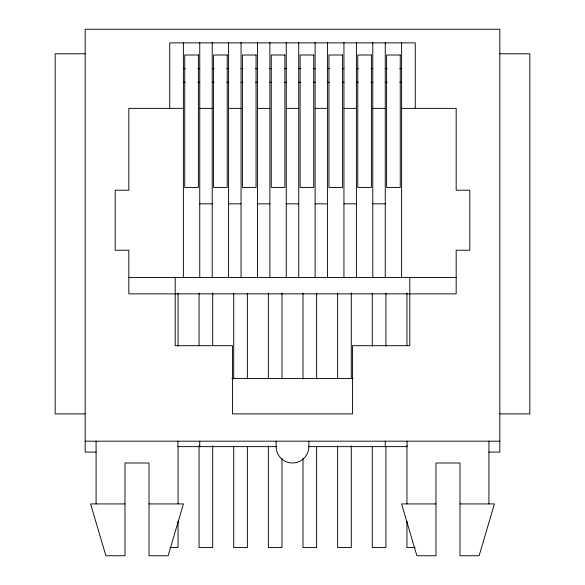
<?xml version="1.0" encoding="UTF-8"?>
<svg xmlns="http://www.w3.org/2000/svg" width="585" height="585" viewBox="0 0 585 585"><rect width="100%" height="100%" fill="white"/><g stroke="black" fill="none" stroke-linecap="round" stroke-linejoin="round"><path stroke-width="0.88" d="M85.176 53.805L55.165 53.805L55.165 413.895L85.176 413.895M499.824 53.805L529.834 53.805L529.834 413.895L499.824 413.895M183.383 68.65L185.196 68.65M197.927 68.65L199.748 68.65M212.216 68.65L214.037 68.65M226.768 68.65L228.589 68.65M241.057 68.65L242.877 68.65M255.608 68.65L257.429 68.65M269.897 68.65L271.718 68.65M284.449 68.65L286.262 68.65M298.738 68.65L300.551 68.65M313.282 68.65L315.103 68.65M327.571 68.65L329.392 68.65M342.123 68.65L343.943 68.65M356.411 68.65L358.232 68.65M370.963 68.65L372.784 68.65M385.252 68.65L387.073 68.65M399.804 68.65L401.617 68.65M183.383 82.288L185.196 82.288M197.927 82.288L199.748 82.288M212.216 82.288L214.037 82.288M226.768 82.288L228.589 82.288M241.057 82.288L242.877 82.288M255.608 82.288L257.429 82.288M269.897 82.288L271.718 82.288M284.449 82.288L286.262 82.288M298.738 82.288L300.551 82.288M313.282 82.288L315.103 82.288M327.571 82.288L329.392 82.288M342.123 82.288L343.943 82.288M356.411 82.288L358.232 82.288M370.963 82.288L372.784 82.288M385.252 82.288L387.073 82.288M399.804 82.288L401.617 82.288M183.383 108.364L128.824 108.364L128.824 190.198L115.179 190.198L115.179 250.219L128.824 250.219L128.824 293.867L456.176 293.867L456.176 250.219L469.821 250.219L469.821 190.198L456.176 190.198L456.176 108.364L401.617 108.364M199.748 108.364L212.216 108.364M228.589 108.364L241.057 108.364M257.429 108.364L269.897 108.364M286.262 108.364L298.738 108.364M315.103 108.364L327.571 108.364M343.943 108.364L356.411 108.364M372.784 108.364L385.252 108.364M199.748 203.843L212.216 203.843M228.589 203.843L241.057 203.843M257.429 203.843L269.897 203.843M286.262 203.843L298.738 203.843M315.103 203.843L327.571 203.843M343.943 203.843L356.411 203.843M372.784 203.843L385.252 203.843M128.824 277.495L456.176 277.495M231.887 378.429L353.113 378.429M85.176 441.178L499.824 441.178M276.544 446.633L177.928 446.633L177.928 441.178M308.456 446.633L407.072 446.633L407.072 441.178M96.086 452.088L85.176 452.088L85.176 29.25L499.824 29.25L499.824 452.088L488.914 452.088M124.993 503.919L90.58 503.919L105.9 555.75L124.993 555.75L124.993 462.998L149.021 462.998L149.021 555.75L168.107 555.75L183.427 503.919L149.021 503.919M435.979 503.919L401.573 503.919L416.893 555.75L435.979 555.75L435.979 462.998L460.007 462.998L460.007 555.75L479.1 555.75L494.42 503.919L460.007 503.919M169.877 547.567L178.059 547.567L178.059 521.125M415.123 547.567L406.941 547.567L406.941 521.198M488.914 441.178L488.914 503.919M415.262 108.364L415.262 42.888L169.738 42.888L169.738 108.364M409.8 277.495L409.8 345.698L352.514 345.698L352.514 413.895L232.486 413.895L232.486 345.698L175.2 345.698L175.2 277.495M406.941 292.953L406.941 345.698M406.941 445.719L406.941 503.919M401.617 42.456L401.617 277.495M385.932 293.165L385.932 346.057M385.932 446.355L385.932 547.567L372.294 547.567L372.294 446.355M385.252 42.456L385.252 277.495M385.252 441.178L385.252 446.633M372.784 42.456L372.784 277.495M372.294 293.165L372.294 346.057M356.411 42.456L356.411 277.495M351.285 292.953L351.285 378.429M351.285 445.719L351.285 547.567L337.647 547.567L337.647 445.719M343.943 42.456L343.943 277.495M337.647 292.953L337.647 378.429M327.571 42.456L327.571 277.495M316.646 293.165L316.646 378.883M316.646 446.355L316.646 547.567L303.001 547.567L303.001 458.209M315.103 42.456L315.103 277.495M308.865 441.178L308.865 446.633A16.365 16.365 0 0 1 292.5 462.998A16.365 16.365 0 0 1 276.135 446.633L276.135 441.178M303.001 293.165L303.001 378.883M298.738 42.456L298.738 277.495M286.262 42.456L286.262 277.495M281.999 292.953L281.999 378.429M281.999 458.45L281.999 547.567L268.354 547.567L268.354 445.719M269.897 42.456L269.897 277.495M268.354 292.953L268.354 378.429M257.429 42.456L257.429 277.495M247.353 293.165L247.353 378.883M247.353 446.355L247.353 547.567L233.715 547.567L233.715 446.355M241.057 42.456L241.057 277.495M233.715 293.165L233.715 378.883M228.589 42.456L228.589 277.495M212.706 292.953L212.706 345.698M212.706 445.719L212.706 547.567L199.068 547.567L199.068 445.719M212.216 42.456L212.216 277.495M199.748 42.456L199.748 277.495M199.748 441.178L199.748 446.633M199.068 292.953L199.068 345.698M183.383 42.456L183.383 277.495M178.059 293.165L178.059 346.057M178.059 446.355L178.059 503.802M96.086 441.178L96.086 503.919M198.388 55.012L184.743 55.012L184.743 187.427L198.388 187.427L198.388 55.012M227.221 55.012L213.583 55.012L213.583 187.427L227.221 187.427L227.221 55.012M256.062 55.012L242.424 55.012L242.424 187.427L256.062 187.427L256.062 55.012M284.902 55.012L271.257 55.012L271.257 187.427L284.902 187.427L284.902 55.012M313.743 55.012L300.098 55.012L300.098 187.427L313.743 187.427L313.743 55.012M342.576 55.012L328.938 55.012L328.938 187.427L342.576 187.427L342.576 55.012M371.416 55.012L357.779 55.012L357.779 187.427L371.416 187.427L371.416 55.012M400.257 55.012L386.612 55.012L386.612 187.427L400.257 187.427L400.257 55.012"/></g></svg>
